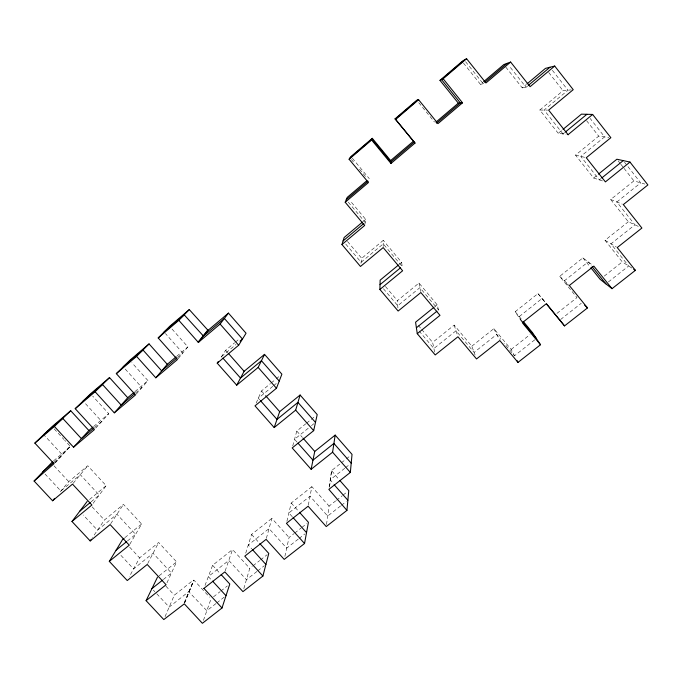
<?xml version="1.0" encoding="UTF-8"?>
<svg xmlns="http://www.w3.org/2000/svg" width="682" height="682" viewBox="0 0 682 682"><rect width="100%" height="100%" fill="white"/><g stroke="black" fill="none" stroke-linecap="round" stroke-linejoin="round"><path stroke-width="0.51" stroke-dasharray="3.41 2.56" d="M383.199 246.552L383.25 240.371L361.707 258.308L360.778 264.42M326.516 524.518L329.074 506.087L335.638 500.938M329.159 487.289L331.597 470.58L340.582 463.453M329.559 486.53L331.597 470.58M364.844 224.472L365.697 219.399L349.985 200.619M308.307 505.2L311.862 486.675L329.074 506.087M284.871 556.41L289.066 537.501L293.908 533.699M286.9 521.304L291.214 503.035L311.862 486.675M292.74 445.943L296.781 431.058L305.766 423.812M266.372 538.362L271.862 518.363L289.066 537.501M243.824 588.6L249.748 568.37L252.229 566.427M245.725 553.196L251.573 534.441L271.862 518.363M225.171 570.919L232.545 549.513L249.748 568.37M203.432 620.356L211.079 598.728M205.001 585.506L212.596 565.31L232.545 549.513M184.413 603.127L193.901 580.126L209.647 597.176M184.694 602.905L193.901 580.126M184.166 602.854L193.628 580.339M165.053 616.647L174.311 595.19L193.39 580.075M256.202 403.071L261.47 390.974L270.456 383.591M166.954 582.854L176.57 561.874L158.667 542.497L139.605 557.867L129.23 576.912M147.696 563.571L158.667 542.497M129.802 544.253L141.617 524.04L123.459 504.39L104.414 520.034L92.556 537.459M221.156 357.163L225.648 350.318L234.625 342.799M110.714 523.716L123.459 504.39M93.153 503.316L106.17 485.678L87.756 465.755L68.737 481.671L59.308 492.813M178.087 358.749L187.865 346.899L171.745 328.724M73.162 483.316L87.756 465.755M136.221 394.111L147.968 380.607L131.865 362.705M95.77 428.108L108.762 413.727L92.675 396.089M54.449 463.18L70.246 446.275L64.654 440.231M55.421 462.711L70.246 446.275M463.445 63.042L480.478 84.363L482.89 82.317M93.656 426.497L108.762 413.727M135.019 391.553L147.968 380.607M176.774 356.268L187.865 346.899M53.597 460.827L70.229 446.778M94.721 427.426L101.763 421.476L85.25 403.403M135.53 392.96L141.907 387.572L124.601 368.374M177.917 357.163L182.785 353.054L165.453 333.558M54.219 462.123L62.335 454.775L43.691 434.647M363.301 221.411L365.697 219.399M505.78 67.083L522.25 87.876L526.257 84.517M527.663 85.958L526.078 87.296L509.087 65.83M235.443 342.117L239.527 338.698M221.539 356.567L236.023 344.453M558.328 133.416L539.812 110.032L563.025 90.706L571.184 89.879M89.521 499.488L106.17 485.678M91.107 501.816L99.222 495.098L80.323 474.706L60.86 490.98L45.038 474.024M399.285 264.36L401.681 262.382L383.25 240.371M561.431 130.654L558.234 133.288L566.094 134.397M563.008 133.962L564.602 132.649M271.265 382.926L275.349 379.567M276.167 378.894L279.432 376.208M272.8 386.336L258.316 398.228L259.697 399.797M273.61 385.671L276.824 383.028M397.921 307.932L397.418 300.66L418.978 283.047L437.128 304.735L439.217 312.458M602.47 180.926L593.664 178.019L575.523 155.112L598.728 136.144L608.838 137.432M124.942 537.612L141.617 524.04M127.474 540.945L135.59 534.347L116.963 514.237L97.475 530.229L83.289 515.029M434.741 306.678L437.128 304.735M593.664 178.019L597.662 174.78M601.021 178.573L599.376 179.903L580.757 156.383L604.627 136.894L590.177 118.48M306.585 423.147L315.57 415.901M308.238 428.253L294.547 439.285L297.275 442.371M311.461 425.662L313.882 423.71M434.622 352.048L432.627 342.398L454.178 325.101L471.825 346.192L475.09 355.024M638.275 226.373L628.327 221.761L610.688 199.511L633.893 180.892L644.899 184.072M616.843 201.974L640.705 182.861L624.533 162.256M159.162 575.796L176.57 561.874M163.322 579.529L171.455 573.042L153.083 553.221L133.578 568.924L119.597 553.937M471.825 346.192L493.879 328.656L511.159 349.457L514.578 355.936M521.773 321.861L515.217 311.691L537.979 293.592L545.719 302.893M556.93 313.396L576.981 297.599L559.709 276.321L582.897 257.881L592.155 264.829M631.907 268.086L622.282 261.897L605.028 240.286L628.327 221.761M341.401 462.805L345.493 459.566M346.311 458.918L350.395 455.678M331.836 470.853L338.442 478.9M344.76 468.278L330.258 479.744L333.609 484.101M345.569 467.639L349.593 464.451M511.159 349.457L530.033 334.589M604.261 276.099L622.282 261.897M534.773 339.815L514.484 355.765L503.981 343.123M560.604 319.508L581.269 303.26M608.361 281.964L628.668 266.006L610.97 243.824L634.925 224.821L616.758 201.863M213.526 596.81L220.03 591.703M220.84 591.064L227.353 585.957M253.056 565.779L259.672 560.578M260.498 559.931L267.114 554.73M294.718 533.068L301.171 527.996M301.973 527.365L306.815 523.571M336.465 500.29L342.211 495.78M343.029 495.132L347.129 491.918M216.006 603.544L206.842 610.714L188.701 591.652L169.179 607.082L155.53 592.453M216.833 602.888L224.327 597.023M256.978 571.448L246.424 579.717L228.785 560.425L208.308 576.614L211.889 580.399M257.787 570.817L264.284 565.728M298.264 539.112L286.696 548.175L269.049 528.601L248.265 545.029L251.794 548.916M299.091 538.465L304.88 533.938M340.608 505.95L327.692 516.069L310.029 496.206L288.878 512.924L292.408 516.871M341.418 505.319L346.26 501.526M480.478 84.363L484.126 83.443M522.25 87.876L528.149 86.981M539.812 110.032L547.655 110.1M575.523 155.112L585.309 157.482M610.688 199.511L622.359 204.182M605.028 240.286L616.366 247.046M559.709 276.321L568.583 284.795M153.373 590.143L154.814 591.686M54.023 465.849L68.737 481.671M92.181 506.879L104.414 520.034M129.665 547.186L139.605 557.867M165.905 586.153L174.311 595.19M54.176 428.884L63.955 439.472M212.596 565.31L220.482 573.894M251.573 534.441L259.143 542.795M291.214 503.035L298.784 511.509M225.648 350.318L227.703 352.645M261.47 390.974L264.974 394.955M296.781 431.058L302.305 437.333M347.53 241.496L361.707 258.308M385.449 286.466L397.418 300.66M418.305 325.416L421.033 328.656M421.715 329.466L432.627 342.398M345.748 244.088L361.102 262.272L383.224 243.875L402.141 266.466M383.429 288.725L397.768 305.715L419.89 287.659L438.526 309.909M419.089 330.975L433.888 348.502L456.011 330.787L474.118 352.406L496.76 334.436L500.699 339.176M348.28 202.162L365.194 222.358M352.321 158.224L369.294 178.658M351.401 159.503L353.421 161.932M359.474 169.213L366.2 177.311M515.217 311.691L522.523 320.557M521.952 321.034L518.67 317.053L542.062 298.494L545.344 302.51M537.979 293.592L545.293 302.527M568.319 285.639L564.389 280.788L588.216 261.879L591.499 265.954M418.748 102.65L434.468 122.018M582.897 257.881L590.203 266.952M465.593 61.712L483.137 83.69M563.11 134.09L544.1 110.066L567.987 90.203L551.891 69.7M548.729 72.505L563.025 90.706M586.571 120.663L598.728 136.144M618.182 160.892L620.143 163.399M620.799 164.226L623.416 167.559M624.073 168.394L633.893 180.892M493.879 328.656L499.343 339.619M454.178 325.101L457.631 335.8M418.978 283.047L420.675 291.572M401.681 262.382L402.269 267.625"/><path stroke-width="1.02" d="M523.188 321.367L532.489 332.646L540.502 344.751L517.988 362.406L499.804 340.531L476.53 358.954L457.946 336.772L435.218 354.947L417.265 333.694L439.992 315.357L420.862 292.527L398.135 311.043L379.9 289.466L380.13 280.149L398.484 265.017M203.858 588.438L224.838 571.9L242.937 591.635L262.902 576.034L244.795 556.154L266.099 539.36L284.206 559.393L304.539 543.511L286.423 523.333L308.111 506.223L326.235 526.564L346.933 510.392L348.775 490.622L339.815 480.46M346.933 510.392L328.852 489.378L350.343 472.43L352.031 454.391L335.169 435.107L314.734 451.441L311.111 469.31L292.194 447.929L313.677 430.657L317.207 414.579L300.106 395.023L279.68 411.655L274.181 427.563L254.991 405.858L276.457 388.263L281.888 374.196L264.539 354.367L244.122 371.289L236.705 385.185L217.217 363.148L218.342 361.443M311.111 469.31L332.594 452.209L335.169 435.107M304.539 543.511L308.426 522.301L299.475 512.284M262.902 576.034L268.776 553.434L259.825 543.554M274.181 427.563L295.664 410.138L300.106 395.023M379.9 289.466L402.627 270.771L383.19 247.583L360.471 266.457L341.955 244.54L344.154 237.498L362.509 222.076M157.508 577.117L146.093 600.672L163.791 619.571L184.31 603.851L202.392 623.305L222.008 607.986L229.791 584.039L221.198 574.679M341.955 244.54L364.674 225.486L345.203 202.247L368.459 182.537L349.099 159.247L371.613 139.981L372.287 138.327L390.624 160.568L390.974 163.458L415.023 143.075L395.347 119.111L417.682 99.998M345.203 202.247L347.249 197.354L366.933 180.662M236.705 385.185L258.163 367.428L264.539 354.367M146.093 600.672L166.076 584.764L147.227 564.483L127.253 580.544L109.308 561.371L122.564 539.547L124.15 538.251M217.217 363.148L238.674 345.22L246.057 333.234L228.453 313.115L208.053 330.344L198.65 342.159L198.087 342.108L178.837 320.352L189.281 309.602L208.053 330.344M87.143 501.458L71.977 521.491L90.186 540.945L91.371 539.206M349.099 159.247L350.957 156.587L372.287 138.327M198.65 342.159L220.098 324.061L228.453 313.115M198.087 342.108L207.797 330.054M52.804 461.501L34.1 481.032L52.574 500.776L54.594 498.389M167.269 364.299L149.051 343.907L136.579 356.379L155.803 377.802L167.269 364.299L175.982 356.933M127.73 397.708L109.538 377.615L95.096 391.741L114.295 412.832L127.73 397.708L134.209 392.235M34.1 481.032L54.023 463.709L34.859 443.095L54.381 426.455L73.554 447.222L88.882 430.53L92.854 427.171M155.803 377.802L177.439 359.542L158.198 337.948L169.639 326.354L189.281 309.602M114.295 412.832L135.53 394.904L116.324 373.651L129.759 360.369L149.051 343.907M73.554 447.222L94.406 429.626L75.216 408.688L90.578 393.787L109.538 377.615M54.381 426.455L70.706 410.735L88.882 430.53M34.859 443.095L52.079 426.617L70.706 410.735M415.023 143.075L395.057 118.839L416.787 100.228L418.62 99.743L437.989 123.621L462.524 102.829L443.155 78.745L439.984 80.365L458.33 103.153L462.524 102.829M439.984 80.365L462.132 61.406L466.582 58.695L485.951 82.974L510.639 62.053L530.11 86.682L554.705 66.052L573.221 89.674L548.635 110.109L568.166 134.806M350.054 157.883L371.963 139.128L390.795 161.975L414.187 142.146M464.297 60.084L441.527 79.581L460.367 102.991L436.523 123.212M418.62 99.743L395.662 119.401L395.057 118.839M443.155 78.745L466.582 58.695M43.691 434.647L62.753 418.39L81.414 438.662L93.937 428.083M83.093 401.05L102.496 384.503L121.183 405.074L134.738 393.633M123.212 366.839L142.973 349.985L161.685 370.88L177.107 357.854M164.072 331.998L184.2 314.837L203.475 336.098L224.387 318.443L242.46 339.073L240.047 341.094M75.216 408.688L95.096 391.741M116.324 373.651L136.579 356.379M158.198 337.948L178.837 320.352M390.624 160.568L413.394 141.259M435.926 122.146L458.33 103.153M483.691 81.635L503.802 64.585L510.639 62.053M346.251 199.741L368.084 181.233M484.74 82.334L507.127 63.358M42.872 471.705L53.409 462.814M527.058 83.843L545.472 68.371L554.705 66.052M343.08 240.925L363.617 223.687M528.465 85.293L549.965 67.245M52.574 500.776L72.505 484.118L91.917 504.995L71.977 521.491M79.743 511.227L90.297 502.489M563.034 129.333L581.448 114.15L592.641 114.448L610.859 137.687L586.281 157.721L605.403 181.898L629.972 162.069L647.9 184.941L623.339 204.574L641.898 228.044L617.244 247.566L635.402 270.336L612.01 288.682L600.16 279.33L590.868 267.779M380.019 284.684L400.505 267.813M565.404 132.001L586.895 114.295M568.063 134.678L592.641 114.448M90.186 540.945L110.134 524.594L129.265 545.174L109.308 561.371M116.102 550.186L126.656 541.602M433.94 307.326L415.577 322.185L417.265 333.694M598.464 174.132L616.869 159.23L629.972 162.069M416.404 327.786L436.889 311.231M601.839 177.908L623.246 160.611M151.941 588.609L162.512 580.177M546.623 304.155L564.543 325.902L587.5 307.906L569.317 285.502L593.834 266.091L612.01 288.682M633.655 269.211L635.402 270.336M584.491 304.956L587.5 307.906M203.918 588.396L222.008 607.986M212.596 581.166L225.998 595.718M252.502 549.692L265.912 564.457M293.115 517.655L306.533 532.642M228.385 353.421L244.122 371.289M265.673 395.748L279.68 411.655M302.996 438.117L314.734 451.441M222.946 358.161L240.507 378.058L261.436 360.727L279.245 381.05M260.388 400.581L277.003 419.404L297.94 402.389L315.485 422.414M297.957 443.147L312.97 460.154L333.916 443.445L351.204 463.18M334.291 484.868L347.871 500.256M220.098 324.061L238.674 345.22M258.163 367.428L276.457 388.263M295.664 410.138L313.677 430.657M332.594 452.209L350.343 472.43M522.608 321.827L536.393 338.545M371.613 139.981L390.974 163.458M540.502 344.751L522.318 322.705L546.367 303.669L564.543 325.902M592.155 266.764L605.923 283.882M517.016 360.556L517.988 362.406"/></g></svg>
